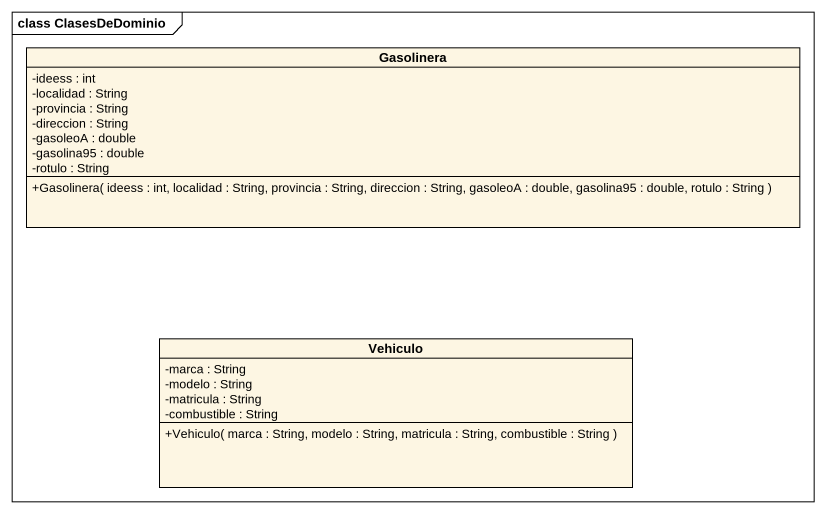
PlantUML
@startuml
mainframe class ClasesDeDominio
hide circle
hide empty members
skinparam classAttributeIconSize 0
class Gasolinera {
  -ideess : int
  -localidad : String
  -provincia : String
  -direccion : String
  -gasoleoA : double
  -gasolina95 : double
  -rotulo : String
  +Gasolinera( ideess : int, localidad : String, provincia : String, direccion : String, gasoleoA : double, gasolina95 : double, rotulo : String )
}
class Vehiculo {
  -marca : String
  -modelo : String
  -matricula : String
  -combustible : String
  +Vehiculo( marca : String, modelo : String, matricula : String, combustible : String )
}
@enduml
